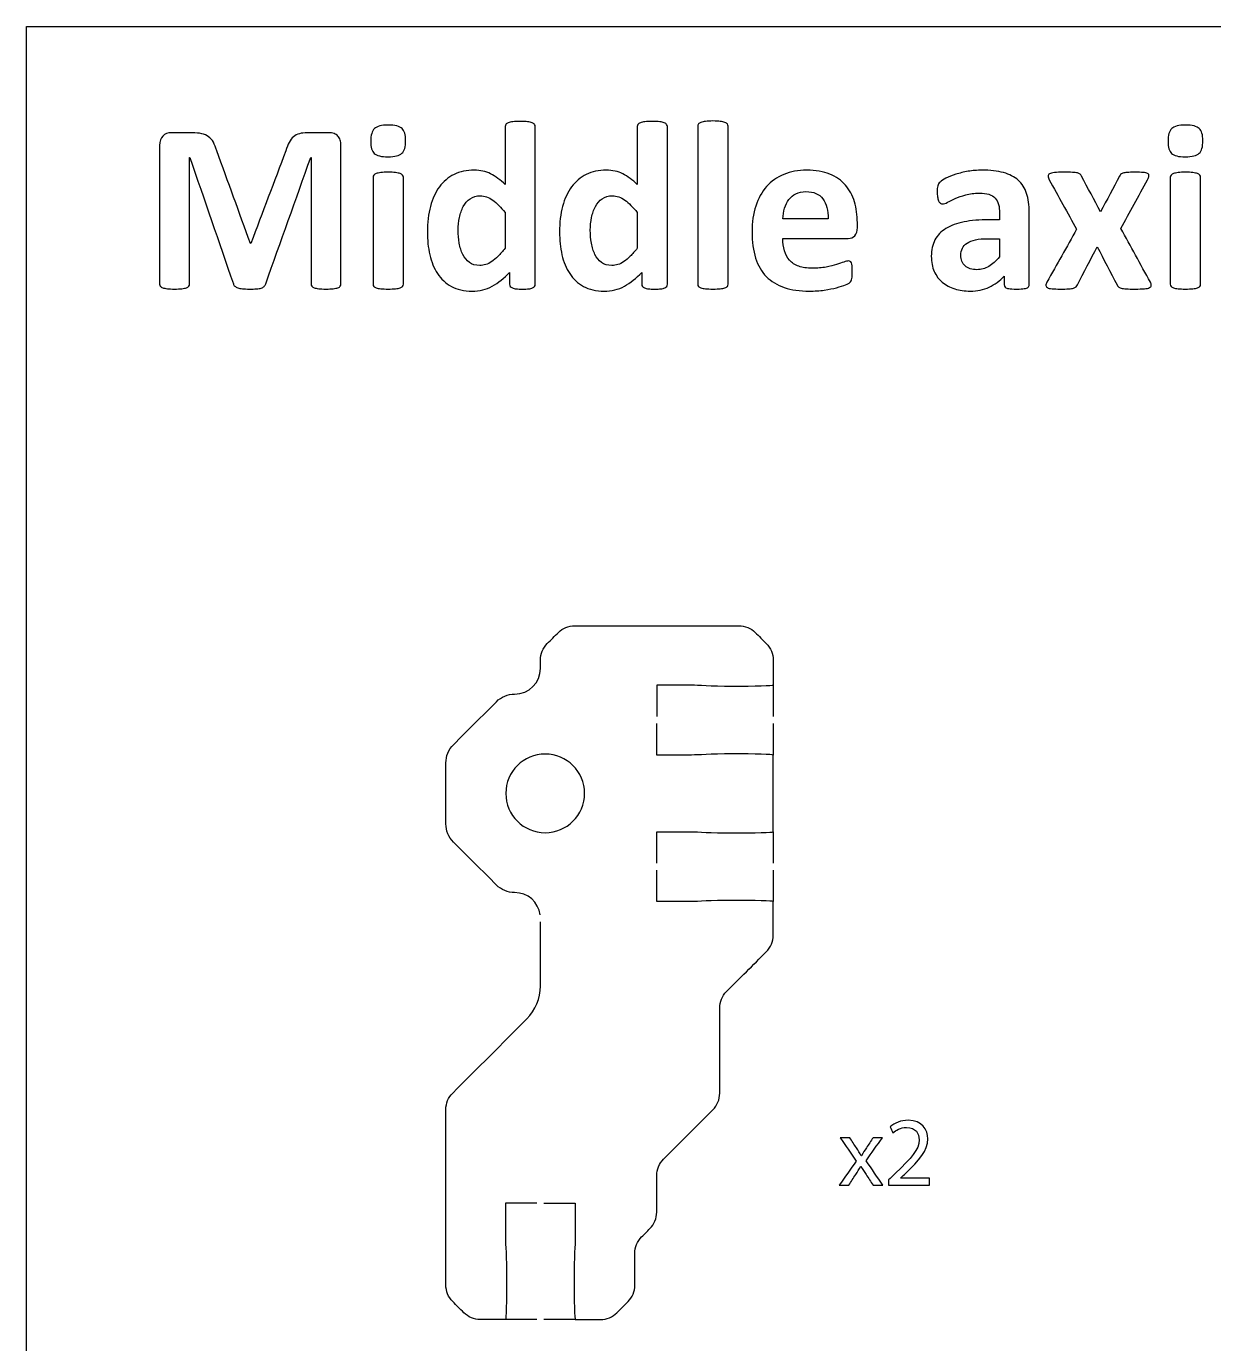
# Model space of a CAD drawing. Extents: x 0 to 465, y 0 to 285.
# Drawn here: x 240.2 to 291.2, y 83.6 to 140.2 of the extents above; entities that cross this region are included whole.
import ezdxf

# ---------------------------------------------------------------- set-up
doc = ezdxf.new("R2010")
doc.units = 0
doc.header["$MEASUREMENT"] = 0
doc.layers.add('DEFAULT', color=18, linetype='CONTINUOUS')

msp = doc.modelspace()

# ---------------------------------------------------------------- linework, layer by layer
at = {"layer": 'DEFAULT', "color": 18}
msp.add_lwpolyline([(410.176, 5.176), (240.176, 5.176), (240.176, 140.176), (410.176, 140.176)], close=True, dxfattribs=at)
at = {"layer": 'DEFAULT', "color": 1}
for points in [[(272.273, 111.857), (272.273, 110.506)], [(272.273, 110.206), (272.273, 108.855)], [(272.273, 105.56), (272.273, 104.209)], [(272.273, 103.909), (272.273, 102.558)], [(262.12, 84.591), (260.769, 84.591)], [(263.771, 84.591), (262.42, 84.591)]]:
    msp.add_lwpolyline(points, dxfattribs=at)
at = {"layer": 'DEFAULT', "color": 18}
for points, knots in [([(256.478, 135.26), (256.478, 134.999), (256.424, 134.818), (256.318, 134.718), (256.211, 134.618), (256.013, 134.568), (255.724, 134.568), (255.431, 134.568), (255.233, 134.616), (255.132, 134.713), (255.03, 134.809), (254.979, 134.983), (254.979, 135.235), (254.979, 135.496), (255.032, 135.678), (255.137, 135.78), (255.242, 135.881), (255.441, 135.932), (255.734, 135.932), (256.023, 135.932), (256.22, 135.883), (256.323, 135.785), (256.427, 135.687), (256.478, 135.512), (256.478, 135.26)], [1, 1, 1, 1, 2, 2, 2, 3, 3, 3, 4, 4, 4, 5, 5, 5, 6, 6, 6, 7, 7, 7, 8, 8, 8, 9, 9, 9, 9]), ([(262.049, 129.09), (262.049, 129.052), (262.04, 129.021), (262.023, 128.994), (262.005, 128.969), (261.977, 128.947), (261.935, 128.93), (261.894, 128.913), (261.838, 128.901), (261.767, 128.894), (261.696, 128.887), (261.609, 128.884), (261.506, 128.884), (261.396, 128.884), (261.306, 128.887), (261.237, 128.894), (261.168, 128.901), (261.113, 128.913), (261.07, 128.93), (261.027, 128.947), (260.995, 128.969), (260.976, 128.994), (260.957, 129.021), (260.948, 129.052), (260.948, 129.09), (260.948, 129.261), (260.948, 129.431), (260.948, 129.602), (260.71, 129.347), (260.461, 129.149), (260.201, 129.007), (259.941, 128.866), (259.652, 128.796), (259.336, 128.796), (258.984, 128.796), (258.687, 128.864), (258.444, 129), (258.201, 129.136), (258.003, 129.319), (257.85, 129.55), (257.697, 129.781), (257.586, 130.05), (257.516, 130.359), (257.448, 130.667), (257.413, 130.992), (257.413, 131.333), (257.413, 131.743), (257.457, 132.112), (257.545, 132.439), (257.633, 132.766), (257.761, 133.045), (257.93, 133.276), (258.099, 133.507), (258.309, 133.684), (258.56, 133.808), (258.812, 133.932), (259.101, 133.994), (259.428, 133.994), (259.687, 133.994), (259.921, 133.942), (260.132, 133.837), (260.341, 133.732), (260.55, 133.577), (260.757, 133.374), (260.757, 134.206), (260.757, 135.038), (260.757, 135.87), (260.757, 135.905), (260.766, 135.936), (260.785, 135.963), (260.804, 135.991), (260.838, 136.014), (260.889, 136.033), (260.939, 136.052), (261.005, 136.067), (261.088, 136.077), (261.17, 136.087), (261.275, 136.092), (261.403, 136.092), (261.53, 136.092), (261.635, 136.087), (261.718, 136.077), (261.801, 136.067), (261.866, 136.052), (261.914, 136.033), (261.963, 136.014), (261.997, 135.991), (262.018, 135.963), (262.039, 135.936), (262.049, 135.905), (262.049, 135.87), (262.049, 133.61), (262.049, 131.35), (262.049, 129.09)], [19.218, 19.218, 19.218, 19.218, 20.218, 20.218, 20.218, 21.218, 21.218, 21.218, 22.218, 22.218, 22.218, 23.218, 23.218, 23.218, 24.218, 24.218, 24.218, 25.218, 25.218, 25.218, 26.218, 26.218, 26.218, 27.218, 27.218, 27.218, 28.668, 28.668, 28.668, 29.668, 29.668, 29.668, 30.668, 30.668, 30.668, 31.668, 31.668, 31.668, 32.668, 32.668, 32.668, 33.668, 33.668, 33.668, 34.668, 34.668, 34.668, 35.668, 35.668, 35.668, 36.668, 36.668, 36.668, 37.668, 37.668, 37.668, 38.668, 38.668, 38.668, 39.668, 39.668, 39.668, 40.668, 40.668, 40.668, 47.743, 47.743, 47.743, 48.743, 48.743, 48.743, 49.743, 49.743, 49.743, 50.743, 50.743, 50.743, 51.743, 51.743, 51.743, 52.743, 52.743, 52.743, 53.743, 53.743, 53.743, 54.743, 54.743, 54.743, 55.743, 55.743, 55.743, 74.961, 74.961, 74.961, 74.961]), ([(267.728, 129.09), (267.728, 129.052), (267.72, 129.021), (267.702, 128.994), (267.685, 128.969), (267.655, 128.947), (267.614, 128.93), (267.573, 128.913), (267.517, 128.901), (267.446, 128.894), (267.376, 128.887), (267.289, 128.884), (267.186, 128.884), (267.075, 128.884), (266.986, 128.887), (266.917, 128.894), (266.848, 128.901), (266.792, 128.913), (266.749, 128.93), (266.706, 128.947), (266.675, 128.969), (266.656, 128.994), (266.637, 129.021), (266.627, 129.052), (266.627, 129.09), (266.627, 129.261), (266.627, 129.431), (266.627, 129.602), (266.39, 129.347), (266.141, 129.149), (265.881, 129.007), (265.621, 128.866), (265.332, 128.796), (265.015, 128.796), (264.664, 128.796), (264.366, 128.864), (264.123, 129), (263.881, 129.136), (263.682, 129.319), (263.529, 129.55), (263.376, 129.781), (263.265, 130.05), (263.196, 130.359), (263.127, 130.667), (263.093, 130.992), (263.093, 131.333), (263.093, 131.743), (263.137, 132.112), (263.225, 132.439), (263.312, 132.766), (263.441, 133.045), (263.609, 133.276), (263.778, 133.507), (263.989, 133.684), (264.24, 133.808), (264.491, 133.932), (264.781, 133.994), (265.108, 133.994), (265.367, 133.994), (265.601, 133.942), (265.811, 133.837), (266.021, 133.732), (266.229, 133.577), (266.436, 133.374), (266.436, 134.206), (266.436, 135.038), (266.436, 135.87), (266.436, 135.905), (266.445, 135.936), (266.464, 135.963), (266.484, 135.991), (266.518, 136.014), (266.568, 136.033), (266.618, 136.052), (266.684, 136.067), (266.766, 136.077), (266.849, 136.087), (266.955, 136.092), (267.082, 136.092), (267.21, 136.092), (267.314, 136.087), (267.397, 136.077), (267.48, 136.067), (267.545, 136.052), (267.593, 136.033), (267.642, 136.014), (267.676, 135.991), (267.697, 135.963), (267.718, 135.936), (267.728, 135.905), (267.728, 135.87), (267.728, 133.61), (267.728, 131.35), (267.728, 129.09)], [19.218, 19.218, 19.218, 19.218, 20.218, 20.218, 20.218, 21.218, 21.218, 21.218, 22.218, 22.218, 22.218, 23.218, 23.218, 23.218, 24.218, 24.218, 24.218, 25.218, 25.218, 25.218, 26.218, 26.218, 26.218, 27.218, 27.218, 27.218, 28.668, 28.668, 28.668, 29.668, 29.668, 29.668, 30.668, 30.668, 30.668, 31.668, 31.668, 31.668, 32.668, 32.668, 32.668, 33.668, 33.668, 33.668, 34.668, 34.668, 34.668, 35.668, 35.668, 35.668, 36.668, 36.668, 36.668, 37.668, 37.668, 37.668, 38.668, 38.668, 38.668, 39.668, 39.668, 39.668, 40.668, 40.668, 40.668, 47.743, 47.743, 47.743, 48.743, 48.743, 48.743, 49.743, 49.743, 49.743, 50.743, 50.743, 50.743, 51.743, 51.743, 51.743, 52.743, 52.743, 52.743, 53.743, 53.743, 53.743, 54.743, 54.743, 54.743, 55.743, 55.743, 55.743, 74.961, 74.961, 74.961, 74.961]), ([(270.338, 129.09), (270.338, 129.056), (270.328, 129.025), (270.307, 129), (270.286, 128.974), (270.251, 128.952), (270.201, 128.935), (270.151, 128.918), (270.084, 128.905), (270.002, 128.897), (269.919, 128.888), (269.814, 128.884), (269.687, 128.884), (269.559, 128.884), (269.454, 128.888), (269.371, 128.897), (269.288, 128.905), (269.222, 128.918), (269.172, 128.935), (269.122, 128.952), (269.087, 128.974), (269.066, 129), (269.046, 129.025), (269.036, 129.056), (269.036, 129.09), (269.036, 131.355), (269.036, 133.621), (269.036, 135.886), (269.036, 135.92), (269.046, 135.951), (269.066, 135.979), (269.087, 136.006), (269.122, 136.029), (269.172, 136.049), (269.222, 136.067), (269.288, 136.082), (269.371, 136.093), (269.454, 136.103), (269.559, 136.108), (269.687, 136.108), (269.814, 136.108), (269.919, 136.103), (270.002, 136.093), (270.084, 136.082), (270.151, 136.067), (270.201, 136.049), (270.251, 136.029), (270.286, 136.006), (270.307, 135.979), (270.328, 135.951), (270.338, 135.92), (270.338, 135.886), (270.338, 133.621), (270.338, 131.355), (270.338, 129.09)], [19.263, 19.263, 19.263, 19.263, 20.263, 20.263, 20.263, 21.263, 21.263, 21.263, 22.263, 22.263, 22.263, 23.263, 23.263, 23.263, 24.263, 24.263, 24.263, 25.263, 25.263, 25.263, 26.263, 26.263, 26.263, 27.263, 27.263, 27.263, 46.526, 46.526, 46.526, 47.526, 47.526, 47.526, 48.526, 48.526, 48.526, 49.526, 49.526, 49.526, 50.526, 50.526, 50.526, 51.526, 51.526, 51.526, 52.526, 52.526, 52.526, 53.526, 53.526, 53.526, 54.526, 54.526, 54.526, 73.789, 73.789, 73.789, 73.789]), ([(290.744, 135.26), (290.744, 134.999), (290.691, 134.818), (290.585, 134.718), (290.478, 134.618), (290.279, 134.568), (289.99, 134.568), (289.697, 134.568), (289.5, 134.616), (289.398, 134.713), (289.297, 134.809), (289.246, 134.983), (289.246, 135.235), (289.246, 135.496), (289.299, 135.678), (289.404, 135.78), (289.509, 135.881), (289.708, 135.932), (290, 135.932), (290.29, 135.932), (290.486, 135.883), (290.589, 135.785), (290.693, 135.687), (290.744, 135.512), (290.744, 135.26)], [1, 1, 1, 1, 2, 2, 2, 3, 3, 3, 4, 4, 4, 5, 5, 5, 6, 6, 6, 7, 7, 7, 8, 8, 8, 9, 9, 9, 9]), ([(253.698, 129.101), (253.698, 129.066), (253.688, 129.035), (253.669, 129.007), (253.65, 128.98), (253.616, 128.958), (253.566, 128.94), (253.516, 128.923), (253.45, 128.909), (253.367, 128.899), (253.285, 128.889), (253.179, 128.884), (253.052, 128.884), (252.928, 128.884), (252.824, 128.889), (252.742, 128.899), (252.659, 128.909), (252.593, 128.923), (252.545, 128.94), (252.497, 128.958), (252.463, 128.98), (252.442, 129.007), (252.421, 129.035), (252.411, 129.066), (252.411, 129.101), (252.411, 130.914), (252.411, 132.728), (252.411, 134.542), (252.408, 134.542), (252.404, 134.542), (252.4, 134.542), (251.755, 132.73), (251.109, 130.918), (250.463, 129.106), (250.449, 129.061), (250.427, 129.024), (250.396, 128.994), (250.365, 128.965), (250.323, 128.942), (250.269, 128.925), (250.216, 128.908), (250.147, 128.897), (250.065, 128.891), (249.982, 128.886), (249.882, 128.884), (249.765, 128.884), (249.648, 128.884), (249.548, 128.888), (249.465, 128.897), (249.383, 128.905), (249.315, 128.919), (249.261, 128.938), (249.208, 128.957), (249.165, 128.98), (249.134, 129.007), (249.104, 129.035), (249.083, 129.068), (249.073, 129.106), (248.449, 130.918), (247.826, 132.73), (247.202, 134.542), (247.199, 134.542), (247.195, 134.542), (247.192, 134.542), (247.192, 132.728), (247.192, 130.914), (247.192, 129.101), (247.192, 129.066), (247.182, 129.035), (247.163, 129.007), (247.144, 128.98), (247.109, 128.958), (247.057, 128.94), (247.005, 128.923), (246.939, 128.909), (246.858, 128.899), (246.778, 128.889), (246.673, 128.884), (246.546, 128.884), (246.422, 128.884), (246.319, 128.889), (246.236, 128.899), (246.153, 128.909), (246.087, 128.923), (246.037, 128.94), (245.987, 128.958), (245.952, 128.98), (245.933, 129.007), (245.914, 129.035), (245.905, 129.066), (245.905, 129.101), (245.905, 131.087), (245.905, 133.073), (245.905, 135.059), (245.905, 135.235), (245.951, 135.369), (246.044, 135.462), (246.137, 135.555), (246.261, 135.602), (246.416, 135.602), (246.713, 135.602), (247.009, 135.602), (247.305, 135.602), (247.464, 135.602), (247.6, 135.588), (247.714, 135.563), (247.827, 135.537), (247.925, 135.494), (248.008, 135.433), (248.091, 135.373), (248.16, 135.294), (248.215, 135.195), (248.27, 135.098), (248.318, 134.976), (248.359, 134.831), (248.842, 133.503), (249.324, 132.175), (249.806, 130.847), (249.813, 130.847), (249.82, 130.847), (249.827, 130.847), (250.326, 132.172), (250.826, 133.497), (251.326, 134.821), (251.37, 134.966), (251.42, 135.088), (251.473, 135.188), (251.527, 135.288), (251.589, 135.369), (251.659, 135.431), (251.73, 135.493), (251.813, 135.537), (251.91, 135.563), (252.006, 135.588), (252.118, 135.602), (252.246, 135.602), (252.551, 135.602), (252.856, 135.602), (253.161, 135.602), (253.253, 135.602), (253.334, 135.59), (253.401, 135.565), (253.468, 135.541), (253.523, 135.506), (253.566, 135.459), (253.609, 135.413), (253.642, 135.356), (253.664, 135.289), (253.687, 135.222), (253.698, 135.145), (253.698, 135.059), (253.698, 133.073), (253.698, 131.087), (253.698, 129.101)], [16.89, 16.89, 16.89, 16.89, 17.89, 17.89, 17.89, 18.89, 18.89, 18.89, 19.89, 19.89, 19.89, 20.89, 20.89, 20.89, 21.89, 21.89, 21.89, 22.89, 22.89, 22.89, 23.89, 23.89, 23.89, 24.89, 24.89, 24.89, 40.315, 40.315, 40.315, 40.345, 40.345, 40.345, 56.704406, 56.704406, 56.704406, 57.704406, 57.704406, 57.704406, 58.704406, 58.704406, 58.704406, 59.704406, 59.704406, 59.704406, 60.704406, 60.704406, 60.704406, 61.704406, 61.704406, 61.704406, 62.704406, 62.704406, 62.704406, 63.704406, 63.704406, 63.704406, 64.704406, 64.704406, 64.704406, 81.001335, 81.001335, 81.001335, 81.030335, 81.030335, 81.030335, 96.455335, 96.455335, 96.455335, 97.455335, 97.455335, 97.455335, 98.455335, 98.455335, 98.455335, 99.455335, 99.455335, 99.455335, 100.455335, 100.455335, 100.455335, 101.455335, 101.455335, 101.455335, 102.455335, 102.455335, 102.455335, 103.455335, 103.455335, 103.455335, 104.455335, 104.455335, 104.455335, 121.345335, 121.345335, 121.345335, 122.345335, 122.345335, 122.345335, 123.345335, 123.345335, 123.345335, 125.865335, 125.865335, 125.865335, 126.865335, 126.865335, 126.865335, 127.865335, 127.865335, 127.865335, 128.865335, 128.865335, 128.865335, 129.865335, 129.865335, 129.865335, 141.881193, 141.881193, 141.881193, 141.939193, 141.939193, 141.939193, 153.978534, 153.978534, 153.978534, 154.978534, 154.978534, 154.978534, 155.978534, 155.978534, 155.978534, 156.978534, 156.978534, 156.978534, 157.978534, 157.978534, 157.978534, 160.572534, 160.572534, 160.572534, 161.572534, 161.572534, 161.572534, 162.572534, 162.572534, 162.572534, 163.572534, 163.572534, 163.572534, 164.572534, 164.572534, 164.572534, 181.462534, 181.462534, 181.462534, 181.462534]), ([(256.38, 129.09), (256.38, 129.056), (256.369, 129.025), (256.349, 129), (256.328, 128.974), (256.293, 128.952), (256.243, 128.935), (256.193, 128.918), (256.127, 128.905), (256.044, 128.897), (255.961, 128.888), (255.856, 128.884), (255.728, 128.884), (255.601, 128.884), (255.496, 128.888), (255.414, 128.897), (255.331, 128.905), (255.265, 128.918), (255.214, 128.935), (255.165, 128.952), (255.129, 128.974), (255.108, 129), (255.088, 129.025), (255.078, 129.056), (255.078, 129.09), (255.078, 130.623), (255.078, 132.156), (255.078, 133.689), (255.078, 133.724), (255.088, 133.754), (255.108, 133.78), (255.129, 133.806), (255.165, 133.828), (255.214, 133.847), (255.265, 133.866), (255.331, 133.881), (255.414, 133.891), (255.496, 133.901), (255.601, 133.906), (255.728, 133.906), (255.856, 133.906), (255.961, 133.901), (256.044, 133.891), (256.127, 133.881), (256.193, 133.866), (256.243, 133.847), (256.293, 133.828), (256.328, 133.806), (256.349, 133.78), (256.369, 133.754), (256.38, 133.724), (256.38, 133.689), (256.38, 132.156), (256.38, 130.623), (256.38, 129.09)], [13.037, 13.037, 13.037, 13.037, 14.037, 14.037, 14.037, 15.037, 15.037, 15.037, 16.037, 16.037, 16.037, 17.037, 17.037, 17.037, 18.037, 18.037, 18.037, 19.037, 19.037, 19.037, 20.037, 20.037, 20.037, 21.037, 21.037, 21.037, 34.074, 34.074, 34.074, 35.074, 35.074, 35.074, 36.074, 36.074, 36.074, 37.074, 37.074, 37.074, 38.074, 38.074, 38.074, 39.074, 39.074, 39.074, 40.074, 40.074, 40.074, 41.074, 41.074, 41.074, 42.074, 42.074, 42.074, 55.111, 55.111, 55.111, 55.111]), ([(275.893, 131.529), (275.893, 131.371), (275.858, 131.254), (275.787, 131.178), (275.716, 131.102), (275.619, 131.064), (275.495, 131.064), (274.56, 131.064), (273.624, 131.064), (272.689, 131.064), (272.689, 130.868), (272.712, 130.69), (272.758, 130.529), (272.805, 130.369), (272.879, 130.233), (272.981, 130.121), (273.082, 130.009), (273.213, 129.924), (273.374, 129.866), (273.534, 129.807), (273.726, 129.777), (273.949, 129.777), (274.177, 129.777), (274.377, 129.794), (274.549, 129.827), (274.721, 129.859), (274.871, 129.896), (274.996, 129.935), (275.122, 129.975), (275.227, 130.011), (275.309, 130.044), (275.392, 130.076), (275.459, 130.093), (275.51, 130.093), (275.541, 130.093), (275.567, 130.086), (275.588, 130.075), (275.609, 130.062), (275.626, 130.041), (275.64, 130.01), (275.653, 129.979), (275.663, 129.935), (275.668, 129.879), (275.673, 129.821), (275.676, 129.75), (275.676, 129.664), (275.676, 129.588), (275.674, 129.523), (275.671, 129.47), (275.668, 129.416), (275.662, 129.371), (275.655, 129.333), (275.648, 129.295), (275.638, 129.263), (275.624, 129.238), (275.61, 129.211), (275.592, 129.187), (275.57, 129.162), (275.548, 129.138), (275.486, 129.106), (275.386, 129.064), (275.287, 129.023), (275.159, 128.983), (275.004, 128.943), (274.849, 128.904), (274.672, 128.869), (274.472, 128.839), (274.272, 128.81), (274.058, 128.796), (273.831, 128.796), (273.421, 128.796), (273.062, 128.847), (272.754, 128.951), (272.445, 129.054), (272.188, 129.211), (271.981, 129.421), (271.774, 129.631), (271.62, 129.896), (271.518, 130.217), (271.417, 130.537), (271.366, 130.913), (271.366, 131.343), (271.366, 131.753), (271.42, 132.123), (271.526, 132.452), (271.633, 132.781), (271.788, 133.06), (271.992, 133.289), (272.195, 133.518), (272.442, 133.693), (272.733, 133.813), (273.024, 133.934), (273.352, 133.994), (273.717, 133.994), (274.103, 133.994), (274.433, 133.938), (274.707, 133.824), (274.981, 133.71), (275.206, 133.552), (275.381, 133.351), (275.557, 133.149), (275.686, 132.911), (275.769, 132.635), (275.851, 132.36), (275.893, 132.06), (275.893, 131.736), (275.893, 131.667), (275.893, 131.598), (275.893, 131.529)], [0.586, 0.586, 0.586, 0.586, 1.586, 1.586, 1.586, 2.586, 2.586, 2.586, 10.541, 10.541, 10.541, 11.541, 11.541, 11.541, 12.541, 12.541, 12.541, 13.541, 13.541, 13.541, 14.541, 14.541, 14.541, 15.541, 15.541, 15.541, 16.541, 16.541, 16.541, 17.541, 17.541, 17.541, 18.541, 18.541, 18.541, 19.541, 19.541, 19.541, 20.541, 20.541, 20.541, 21.541, 21.541, 21.541, 22.541, 22.541, 22.541, 23.541, 23.541, 23.541, 24.541, 24.541, 24.541, 25.541, 25.541, 25.541, 26.541, 26.541, 26.541, 27.541, 27.541, 27.541, 28.541, 28.541, 28.541, 29.541, 29.541, 29.541, 30.541, 30.541, 30.541, 31.541, 31.541, 31.541, 32.541, 32.541, 32.541, 33.541, 33.541, 33.541, 34.541, 34.541, 34.541, 35.541, 35.541, 35.541, 36.541, 36.541, 36.541, 37.541, 37.541, 37.541, 38.541, 38.541, 38.541, 39.541, 39.541, 39.541, 40.541, 40.541, 40.541, 41.541, 41.541, 41.541, 42.541, 42.541, 42.541, 43.127, 43.127, 43.127, 43.127]), ([(283.282, 129.075), (283.282, 129.027), (283.265, 128.989), (283.231, 128.961), (283.196, 128.934), (283.142, 128.914), (283.068, 128.901), (282.994, 128.89), (282.885, 128.883), (282.74, 128.883), (282.585, 128.883), (282.472, 128.89), (282.401, 128.901), (282.331, 128.914), (282.281, 128.934), (282.252, 128.961), (282.222, 128.989), (282.207, 129.027), (282.207, 129.075), (282.207, 129.197), (282.207, 129.319), (282.207, 129.442), (282.018, 129.238), (281.802, 129.08), (281.559, 128.966), (281.316, 128.852), (281.046, 128.796), (280.75, 128.796), (280.506, 128.796), (280.281, 128.828), (280.076, 128.891), (279.871, 128.955), (279.694, 129.05), (279.544, 129.176), (279.394, 129.301), (279.278, 129.457), (279.195, 129.643), (279.112, 129.829), (279.071, 130.046), (279.071, 130.294), (279.071, 130.563), (279.123, 130.796), (279.229, 130.995), (279.334, 131.192), (279.49, 131.356), (279.699, 131.485), (279.907, 131.615), (280.167, 131.71), (280.477, 131.772), (280.787, 131.834), (281.146, 131.865), (281.557, 131.865), (281.706, 131.865), (281.856, 131.865), (282.006, 131.865), (282.006, 131.958), (282.006, 132.051), (282.006, 132.144), (282.006, 132.289), (281.992, 132.415), (281.962, 132.524), (281.933, 132.632), (281.885, 132.723), (281.818, 132.795), (281.75, 132.868), (281.661, 132.921), (281.549, 132.956), (281.437, 132.99), (281.298, 133.007), (281.132, 133.007), (280.916, 133.007), (280.722, 132.983), (280.551, 132.935), (280.381, 132.887), (280.23, 132.833), (280.099, 132.775), (279.968, 132.716), (279.859, 132.663), (279.771, 132.615), (279.683, 132.566), (279.612, 132.542), (279.557, 132.542), (279.519, 132.542), (279.485, 132.554), (279.456, 132.578), (279.427, 132.602), (279.402, 132.637), (279.383, 132.682), (279.365, 132.727), (279.35, 132.782), (279.34, 132.847), (279.329, 132.912), (279.324, 132.985), (279.324, 133.064), (279.324, 133.171), (279.333, 133.255), (279.35, 133.317), (279.368, 133.38), (279.4, 133.435), (279.448, 133.485), (279.496, 133.535), (279.581, 133.59), (279.702, 133.651), (279.822, 133.711), (279.963, 133.767), (280.125, 133.819), (280.287, 133.87), (280.464, 133.912), (280.655, 133.945), (280.846, 133.978), (281.043, 133.994), (281.246, 133.994), (281.608, 133.994), (281.917, 133.959), (282.174, 133.889), (282.431, 133.818), (282.642, 133.709), (282.807, 133.563), (282.972, 133.416), (283.093, 133.228), (283.169, 132.997), (283.245, 132.766), (283.282, 132.492), (283.282, 132.175), (283.282, 131.142), (283.282, 130.108), (283.282, 129.075)], [8.789, 8.789, 8.789, 8.789, 9.789, 9.789, 9.789, 10.789, 10.789, 10.789, 11.789, 11.789, 11.789, 12.789, 12.789, 12.789, 13.789, 13.789, 13.789, 14.789, 14.789, 14.789, 15.829, 15.829, 15.829, 16.829, 16.829, 16.829, 17.829, 17.829, 17.829, 18.829, 18.829, 18.829, 19.829, 19.829, 19.829, 20.829, 20.829, 20.829, 21.829, 21.829, 21.829, 22.829, 22.829, 22.829, 23.829, 23.829, 23.829, 24.829, 24.829, 24.829, 25.829, 25.829, 25.829, 27.104, 27.104, 27.104, 27.895, 27.895, 27.895, 28.895, 28.895, 28.895, 29.895, 29.895, 29.895, 30.895, 30.895, 30.895, 31.895, 31.895, 31.895, 32.895, 32.895, 32.895, 33.895, 33.895, 33.895, 34.895, 34.895, 34.895, 35.895, 35.895, 35.895, 36.895, 36.895, 36.895, 37.895, 37.895, 37.895, 38.895, 38.895, 38.895, 39.895, 39.895, 39.895, 40.895, 40.895, 40.895, 41.895, 41.895, 41.895, 42.895, 42.895, 42.895, 43.895, 43.895, 43.895, 44.895, 44.895, 44.895, 45.895, 45.895, 45.895, 46.895, 46.895, 46.895, 47.895, 47.895, 47.895, 48.895, 48.895, 48.895, 49.895, 49.895, 49.895, 58.684, 58.684, 58.684, 58.684]), ([(288.487, 129.183), (288.514, 129.125), (288.527, 129.076), (288.525, 129.039), (288.523, 129), (288.498, 128.97), (288.45, 128.945), (288.402, 128.921), (288.328, 128.905), (288.228, 128.897), (288.128, 128.888), (287.995, 128.883), (287.83, 128.883), (287.675, 128.883), (287.55, 128.886), (287.455, 128.891), (287.361, 128.897), (287.287, 128.907), (287.233, 128.922), (287.18, 128.938), (287.14, 128.956), (287.114, 128.979), (287.089, 129.001), (287.068, 129.03), (287.055, 129.064), (286.771, 129.61), (286.486, 130.157), (286.202, 130.703), (285.918, 130.157), (285.634, 129.61), (285.349, 129.064), (285.336, 129.03), (285.317, 129.001), (285.293, 128.979), (285.269, 128.956), (285.231, 128.938), (285.182, 128.922), (285.132, 128.907), (285.062, 128.897), (284.973, 128.891), (284.883, 128.886), (284.766, 128.883), (284.621, 128.883), (284.469, 128.883), (284.349, 128.888), (284.26, 128.897), (284.17, 128.905), (284.104, 128.921), (284.063, 128.945), (284.022, 128.97), (284, 129), (283.998, 129.039), (283.996, 129.076), (284.011, 129.125), (284.042, 129.183), (284.468, 129.939), (284.893, 130.696), (285.319, 131.452), (284.926, 132.162), (284.533, 132.871), (284.14, 133.581), (284.109, 133.643), (284.093, 133.695), (284.091, 133.738), (284.09, 133.781), (284.111, 133.815), (284.156, 133.839), (284.201, 133.864), (284.272, 133.881), (284.37, 133.891), (284.468, 133.901), (284.602, 133.907), (284.771, 133.907), (284.922, 133.907), (285.044, 133.904), (285.135, 133.899), (285.227, 133.894), (285.298, 133.886), (285.349, 133.876), (285.401, 133.865), (285.439, 133.849), (285.463, 133.826), (285.487, 133.804), (285.508, 133.776), (285.525, 133.741), (285.799, 133.228), (286.073, 132.715), (286.347, 132.201), (286.619, 132.715), (286.891, 133.228), (287.164, 133.741), (287.174, 133.769), (287.189, 133.793), (287.21, 133.813), (287.23, 133.834), (287.263, 133.851), (287.308, 133.865), (287.353, 133.879), (287.414, 133.889), (287.492, 133.896), (287.569, 133.903), (287.675, 133.907), (287.809, 133.907), (287.961, 133.907), (288.082, 133.903), (288.174, 133.896), (288.265, 133.889), (288.331, 133.874), (288.37, 133.85), (288.41, 133.825), (288.429, 133.792), (288.427, 133.749), (288.425, 133.705), (288.405, 133.65), (288.367, 133.581), (287.985, 132.883), (287.603, 132.186), (287.22, 131.488), (287.642, 130.72), (288.064, 129.951), (288.487, 129.183)], [7.454407, 7.454407, 7.454407, 7.454407, 8.454407, 8.454407, 8.454407, 9.454407, 9.454407, 9.454407, 10.454407, 10.454407, 10.454407, 11.454407, 11.454407, 11.454407, 12.454407, 12.454407, 12.454407, 13.454407, 13.454407, 13.454407, 14.454407, 14.454407, 14.454407, 15.454407, 15.454407, 15.454407, 20.68927, 20.68927, 20.68927, 25.925057, 25.925057, 25.925057, 26.925057, 26.925057, 26.925057, 27.925057, 27.925057, 27.925057, 28.925057, 28.925057, 28.925057, 29.925057, 29.925057, 29.925057, 30.925057, 30.925057, 30.925057, 31.925057, 31.925057, 31.925057, 32.925057, 32.925057, 32.925057, 33.925057, 33.925057, 33.925057, 41.303924, 41.303924, 41.303924, 48.20152, 48.20152, 48.20152, 49.20152, 49.20152, 49.20152, 50.20152, 50.20152, 50.20152, 51.20152, 51.20152, 51.20152, 52.20152, 52.20152, 52.20152, 53.20152, 53.20152, 53.20152, 54.20152, 54.20152, 54.20152, 55.20152, 55.20152, 55.20152, 56.20152, 56.20152, 56.20152, 61.149462, 61.149462, 61.149462, 66.090357, 66.090357, 66.090357, 67.090357, 67.090357, 67.090357, 68.090357, 68.090357, 68.090357, 69.090357, 69.090357, 69.090357, 70.090357, 70.090357, 70.090357, 71.090357, 71.090357, 71.090357, 72.090357, 72.090357, 72.090357, 73.090357, 73.090357, 73.090357, 74.090357, 74.090357, 74.090357, 80.856153, 80.856153, 80.856153, 88.31056, 88.31056, 88.31056, 88.31056]), ([(290.647, 129.09), (290.647, 129.056), (290.636, 129.025), (290.616, 129), (290.595, 128.974), (290.559, 128.952), (290.509, 128.935), (290.46, 128.918), (290.393, 128.905), (290.31, 128.897), (290.228, 128.888), (290.123, 128.884), (289.995, 128.884), (289.868, 128.884), (289.763, 128.888), (289.68, 128.897), (289.597, 128.905), (289.531, 128.918), (289.481, 128.935), (289.431, 128.952), (289.396, 128.974), (289.376, 129), (289.355, 129.025), (289.345, 129.056), (289.345, 129.09), (289.345, 130.623), (289.345, 132.156), (289.345, 133.689), (289.345, 133.724), (289.355, 133.754), (289.376, 133.78), (289.396, 133.806), (289.431, 133.828), (289.481, 133.847), (289.531, 133.866), (289.597, 133.881), (289.68, 133.891), (289.763, 133.901), (289.868, 133.906), (289.995, 133.906), (290.123, 133.906), (290.228, 133.901), (290.31, 133.891), (290.393, 133.881), (290.46, 133.866), (290.509, 133.847), (290.559, 133.828), (290.595, 133.806), (290.616, 133.78), (290.636, 133.754), (290.647, 133.724), (290.647, 133.689), (290.647, 132.156), (290.647, 130.623), (290.647, 129.09)], [13.037, 13.037, 13.037, 13.037, 14.037, 14.037, 14.037, 15.037, 15.037, 15.037, 16.037, 16.037, 16.037, 17.037, 17.037, 17.037, 18.037, 18.037, 18.037, 19.037, 19.037, 19.037, 20.037, 20.037, 20.037, 21.037, 21.037, 21.037, 34.074, 34.074, 34.074, 35.074, 35.074, 35.074, 36.074, 36.074, 36.074, 37.074, 37.074, 37.074, 38.074, 38.074, 38.074, 39.074, 39.074, 39.074, 40.074, 40.074, 40.074, 41.074, 41.074, 41.074, 42.074, 42.074, 42.074, 55.111, 55.111, 55.111, 55.111]), ([(274.632, 131.901), (274.642, 132.267), (274.569, 132.553), (274.412, 132.762), (274.256, 132.97), (274.014, 133.074), (273.686, 133.074), (273.521, 133.074), (273.377, 133.043), (273.255, 132.981), (273.132, 132.92), (273.031, 132.836), (272.95, 132.731), (272.869, 132.626), (272.807, 132.501), (272.764, 132.359), (272.721, 132.216), (272.696, 132.063), (272.689, 131.901), (273.336, 131.901), (273.984, 131.901), (274.632, 131.901)], [5.508, 5.508, 5.508, 5.508, 6.508, 6.508, 6.508, 7.508, 7.508, 7.508, 8.508, 8.508, 8.508, 9.508, 9.508, 9.508, 10.508, 10.508, 10.508, 11.508, 11.508, 11.508, 17.016, 17.016, 17.016, 17.016]), ([(260.757, 132.17), (260.571, 132.404), (260.393, 132.584), (260.222, 132.707), (260.051, 132.832), (259.873, 132.894), (259.687, 132.894), (259.518, 132.894), (259.373, 132.851), (259.25, 132.767), (259.128, 132.682), (259.03, 132.57), (258.956, 132.428), (258.882, 132.287), (258.827, 132.13), (258.791, 131.956), (258.754, 131.781), (258.736, 131.604), (258.736, 131.421), (258.736, 131.228), (258.752, 131.04), (258.783, 130.857), (258.814, 130.675), (258.865, 130.512), (258.935, 130.369), (259.006, 130.226), (259.1, 130.112), (259.217, 130.026), (259.334, 129.94), (259.482, 129.896), (259.662, 129.896), (259.751, 129.896), (259.838, 129.91), (259.922, 129.935), (260.007, 129.961), (260.093, 130.003), (260.181, 130.062), (260.268, 130.12), (260.359, 130.197), (260.452, 130.292), (260.545, 130.386), (260.647, 130.503), (260.757, 130.64), (260.757, 131.15), (260.757, 131.66), (260.757, 132.17)], [4.336, 4.336, 4.336, 4.336, 5.336, 5.336, 5.336, 6.336, 6.336, 6.336, 7.336, 7.336, 7.336, 8.336, 8.336, 8.336, 9.336, 9.336, 9.336, 10.336, 10.336, 10.336, 11.336, 11.336, 11.336, 12.336, 12.336, 12.336, 13.336, 13.336, 13.336, 14.336, 14.336, 14.336, 15.336, 15.336, 15.336, 16.336, 16.336, 16.336, 17.336, 17.336, 17.336, 18.336, 18.336, 18.336, 22.672, 22.672, 22.672, 22.672]), ([(266.436, 132.17), (266.25, 132.404), (266.072, 132.584), (265.901, 132.707), (265.731, 132.832), (265.553, 132.894), (265.367, 132.894), (265.198, 132.894), (265.052, 132.851), (264.93, 132.767), (264.807, 132.682), (264.709, 132.57), (264.635, 132.428), (264.561, 132.287), (264.506, 132.13), (264.47, 131.956), (264.434, 131.781), (264.416, 131.604), (264.416, 131.421), (264.416, 131.228), (264.431, 131.04), (264.462, 130.857), (264.493, 130.675), (264.544, 130.512), (264.614, 130.369), (264.685, 130.226), (264.779, 130.112), (264.896, 130.026), (265.013, 129.94), (265.161, 129.896), (265.341, 129.896), (265.43, 129.896), (265.517, 129.91), (265.602, 129.935), (265.686, 129.961), (265.772, 130.003), (265.86, 130.062), (265.948, 130.12), (266.038, 130.197), (266.131, 130.292), (266.224, 130.386), (266.326, 130.503), (266.436, 130.64), (266.436, 131.15), (266.436, 131.66), (266.436, 132.17)], [4.336, 4.336, 4.336, 4.336, 5.336, 5.336, 5.336, 6.336, 6.336, 6.336, 7.336, 7.336, 7.336, 8.336, 8.336, 8.336, 9.336, 9.336, 9.336, 10.336, 10.336, 10.336, 11.336, 11.336, 11.336, 12.336, 12.336, 12.336, 13.336, 13.336, 13.336, 14.336, 14.336, 14.336, 15.336, 15.336, 15.336, 16.336, 16.336, 16.336, 17.336, 17.336, 17.336, 18.336, 18.336, 18.336, 22.672, 22.672, 22.672, 22.672]), ([(282.006, 131.049), (281.841, 131.049), (281.676, 131.049), (281.51, 131.049), (281.3, 131.049), (281.121, 131.033), (280.973, 131.002), (280.825, 130.971), (280.704, 130.925), (280.611, 130.863), (280.518, 130.801), (280.45, 130.726), (280.407, 130.638), (280.364, 130.55), (280.342, 130.449), (280.342, 130.335), (280.342, 130.143), (280.403, 129.991), (280.526, 129.881), (280.648, 129.771), (280.818, 129.716), (281.035, 129.716), (281.218, 129.716), (281.385, 129.762), (281.539, 129.855), (281.692, 129.948), (281.848, 130.084), (282.006, 130.263), (282.006, 130.525), (282.006, 130.787), (282.006, 131.049)], [2.227, 2.227, 2.227, 2.227, 3.633, 3.633, 3.633, 4.633, 4.633, 4.633, 5.633, 5.633, 5.633, 6.633, 6.633, 6.633, 7.633, 7.633, 7.633, 8.633, 8.633, 8.633, 9.633, 9.633, 9.633, 10.633, 10.633, 10.633, 11.633, 11.633, 11.633, 13.86, 13.86, 13.86, 13.86]), ([(277.233, 90.36), (277.233, 90.436), (277.233, 90.512), (277.233, 90.589), (277.33, 90.683), (277.428, 90.778), (277.525, 90.872), (278.227, 91.541), (278.545, 91.896), (278.549, 92.311), (278.549, 92.59), (278.414, 92.848), (278.003, 92.848), (277.754, 92.848), (277.546, 92.721), (277.419, 92.616), (277.38, 92.703), (277.34, 92.79), (277.301, 92.878), (277.491, 93.039), (277.762, 93.157), (278.079, 93.157), (278.672, 93.157), (278.921, 92.751), (278.921, 92.357), (278.921, 91.85), (278.553, 91.439), (277.974, 90.881), (277.9, 90.813), (277.827, 90.745), (277.754, 90.669), (278.166, 90.669), (278.577, 90.669), (278.989, 90.669), (278.989, 90.566), (278.989, 90.463), (278.989, 90.36), (278.404, 90.36), (277.819, 90.36), (277.233, 90.36)], [4.978, 4.978, 4.978, 4.978, 5.625, 5.625, 5.625, 6.778406, 6.778406, 6.778406, 7.778406, 7.778406, 7.778406, 8.778406, 8.778406, 8.778406, 9.778406, 9.778406, 9.778406, 10.593847, 10.593847, 10.593847, 11.593847, 11.593847, 11.593847, 12.593847, 12.593847, 12.593847, 13.593847, 13.593847, 13.593847, 14.46632, 14.46632, 14.46632, 17.96832, 17.96832, 17.96832, 18.84332, 18.84332, 18.84332, 23.82132, 23.82132, 23.82132, 23.82132]), ([(275.565, 92.408), (275.662, 92.261), (275.76, 92.115), (275.857, 91.968), (275.933, 91.854), (275.997, 91.748), (276.064, 91.634), (276.068, 91.634), (276.073, 91.634), (276.077, 91.634), (276.145, 91.756), (276.212, 91.862), (276.28, 91.972), (276.376, 92.118), (276.472, 92.263), (276.568, 92.408), (276.702, 92.408), (276.836, 92.408), (276.97, 92.408), (276.737, 92.078), (276.504, 91.748), (276.272, 91.418), (276.511, 91.066), (276.751, 90.713), (276.991, 90.36), (276.85, 90.36), (276.709, 90.36), (276.568, 90.36), (276.468, 90.514), (276.367, 90.668), (276.267, 90.821), (276.187, 90.94), (276.119, 91.054), (276.039, 91.177), (275.971, 91.054), (275.899, 90.944), (275.823, 90.821), (275.724, 90.668), (275.626, 90.514), (275.527, 90.36), (275.39, 90.36), (275.253, 90.36), (275.117, 90.36), (275.359, 90.709), (275.602, 91.057), (275.844, 91.405), (275.613, 91.74), (275.381, 92.074), (275.15, 92.408), (275.288, 92.408), (275.427, 92.408), (275.565, 92.408)], [0, 0, 0, 0, 1.496308, 1.496308, 1.496308, 2.496308, 2.496308, 2.496308, 2.532308, 2.532308, 2.532308, 3.532308, 3.532308, 3.532308, 5.012538, 5.012538, 5.012538, 6.152538, 6.152538, 6.152538, 9.586206, 9.586206, 9.586206, 13.212709, 13.212709, 13.212709, 14.412709, 14.412709, 14.412709, 15.97234, 15.97234, 15.97234, 16.99634, 16.99634, 16.99634, 17.99634, 17.99634, 17.99634, 19.549997, 19.549997, 19.549997, 20.712997, 20.712997, 20.712997, 24.322874, 24.322874, 24.322874, 27.77918, 27.77918, 27.77918, 28.95518, 28.95518, 28.95518, 28.95518])]:
    msp.add_open_spline(points, degree=3, knots=knots, dxfattribs=at)
at = {"layer": 'DEFAULT', "color": 1}
for points, knots in [([(262.261, 101.986), (262.187, 102.529), (261.725, 102.942), (261.164, 102.942), (260.871, 102.942), (260.589, 103.059), (260.381, 103.267), (259.765, 103.883), (259.149, 104.499), (258.532, 105.115), (258.324, 105.323), (258.208, 105.606), (258.208, 105.898), (258.208, 106.771), (258.208, 107.644), (258.208, 108.516), (258.208, 108.809), (258.324, 109.091), (258.532, 109.299), (259.149, 109.915), (259.765, 110.532), (260.381, 111.148), (260.589, 111.356), (260.871, 111.472), (261.164, 111.472), (261.778, 111.472), (262.272, 111.97), (262.272, 112.58), (262.272, 112.7), (262.272, 112.82), (262.272, 112.94), (262.272, 113.205), (262.378, 113.459), (262.565, 113.645), (262.725, 113.805), (262.885, 113.965), (263.045, 114.125), (263.231, 114.312), (263.482, 114.415), (263.743, 114.415), (266.094, 114.415), (268.444, 114.415), (270.795, 114.415), (271.063, 114.415), (271.317, 114.309), (271.504, 114.122), (271.663, 113.963), (271.822, 113.804), (271.98, 113.645), (272.171, 113.459), (272.273, 113.205), (272.273, 112.94), (272.272, 112.578), (272.271, 112.216), (272.27, 111.853), (272.27, 111.825), (271.486, 111.804), (270.52, 111.804), (269.553, 111.804), (269.056, 111.853), (268.77, 111.853), (268.27, 111.853), (267.771, 111.853), (267.271, 111.853), (267.271, 111.404), (267.271, 110.955), (267.271, 110.506)], [0, 0, 0, 0, 1, 1, 1, 2, 2, 2, 9.410479, 9.410479, 9.410479, 10.410479, 10.410479, 10.410479, 17.830479, 17.830479, 17.830479, 18.830479, 18.830479, 18.830479, 26.240958, 26.240958, 26.240958, 27.240958, 27.240958, 27.240958, 28.240958, 28.240958, 28.240958, 29.260958, 29.260958, 29.260958, 30.260958, 30.260958, 30.260958, 32.184289, 32.184289, 32.184289, 33.184289, 33.184289, 33.184289, 53.174289, 53.174289, 53.174289, 54.174289, 54.174289, 54.174289, 56.083477, 56.083477, 56.083477, 57.083477, 57.083477, 57.083477, 60.163493, 60.163493, 60.163493, 61.163493, 61.163493, 61.163493, 62.163493, 62.163493, 62.163493, 66.413493, 66.413493, 66.413493, 70.233493, 70.233493, 70.233493, 70.233493]), ([(267.271, 104.209), (267.271, 104.658), (267.271, 105.107), (267.271, 105.556), (267.771, 105.556), (268.27, 105.556), (268.77, 105.556), (269.056, 105.556), (269.553, 105.507), (270.52, 105.507), (271.486, 105.507), (272.27, 105.528), (272.27, 105.556), (272.27, 106.656), (272.27, 107.755), (272.27, 108.855), (272.27, 108.879), (271.486, 108.904), (270.52, 108.904), (269.553, 108.904), (269.056, 108.855), (268.77, 108.855), (268.27, 108.855), (267.771, 108.855), (267.271, 108.855), (267.271, 109.305), (267.271, 109.756), (267.271, 110.206)], [0, 0, 0, 0, 3.82, 3.82, 3.82, 8.07, 8.07, 8.07, 9.07, 9.07, 9.07, 10.07, 10.07, 10.07, 19.42, 19.42, 19.42, 20.42, 20.42, 20.42, 21.42, 21.42, 21.42, 25.67, 25.67, 25.67, 29.5, 29.5, 29.5, 29.5]), ([(262.474, 105.515), (261.54, 105.515), (260.785, 106.273), (260.785, 107.208), (260.785, 108.143), (261.54, 108.898), (262.474, 108.898), (263.409, 108.898), (264.168, 108.143), (264.168, 107.208), (264.168, 106.273), (263.409, 105.515), (262.474, 105.515)], [1, 1, 1, 1, 2, 2, 2, 3, 3, 3, 4, 4, 4, 5, 5, 5, 5]), ([(262.42, 89.59), (262.869, 89.59), (263.319, 89.59), (263.768, 89.59), (263.768, 89.09), (263.768, 88.59), (263.768, 88.09), (263.768, 87.805), (263.718, 87.307), (263.718, 86.34), (263.718, 85.374), (263.739, 84.591), (263.771, 84.591), (264.132, 84.591), (264.493, 84.591), (264.854, 84.591), (265.119, 84.591), (265.373, 84.697), (265.56, 84.884), (265.719, 85.042), (265.877, 85.201), (266.036, 85.36), (266.227, 85.547), (266.329, 85.801), (266.329, 86.069), (266.329, 86.525), (266.329, 86.981), (266.329, 87.438), (266.329, 87.702), (266.435, 87.956), (266.622, 88.143), (266.74, 88.262), (266.859, 88.381), (266.978, 88.499), (267.165, 88.686), (267.271, 88.94), (267.271, 89.209), (267.271, 89.732), (267.271, 90.255), (267.271, 90.778), (267.271, 91.043), (267.377, 91.297), (267.564, 91.484), (268.27, 92.192), (268.977, 92.9), (269.684, 93.608), (269.871, 93.798), (269.977, 94.052), (269.977, 94.317), (269.977, 95.539), (269.977, 96.76), (269.977, 97.982), (269.977, 98.247), (270.082, 98.501), (270.269, 98.688), (270.84, 99.258), (271.41, 99.828), (271.98, 100.399), (272.167, 100.589), (272.273, 100.843), (272.273, 101.108), (272.272, 101.591), (272.271, 102.074), (272.27, 102.558), (272.27, 102.582), (271.486, 102.607), (270.52, 102.607), (269.553, 102.607), (269.056, 102.558), (268.77, 102.558), (268.27, 102.558), (267.771, 102.558), (267.271, 102.558), (267.271, 103.008), (267.271, 103.458), (267.271, 103.909)], [0, 0, 0, 0, 3.82, 3.82, 3.82, 8.07, 8.07, 8.07, 9.07, 9.07, 9.07, 10.08, 10.08, 10.08, 13.15, 13.15, 13.15, 14.15, 14.15, 14.15, 16.059188, 16.059188, 16.059188, 17.059188, 17.059188, 17.059188, 20.939188, 20.939188, 20.939188, 21.939188, 21.939188, 21.939188, 23.367544, 23.367544, 23.367544, 24.367544, 24.367544, 24.367544, 28.817544, 28.817544, 28.817544, 29.817544, 29.817544, 29.817544, 38.324042, 38.324042, 38.324042, 39.324042, 39.324042, 39.324042, 49.714042, 49.714042, 49.714042, 50.714042, 50.714042, 50.714042, 57.572977, 57.572977, 57.572977, 58.572977, 58.572977, 58.572977, 62.682989, 62.682989, 62.682989, 63.682989, 63.682989, 63.682989, 64.682989, 64.682989, 64.682989, 68.932989, 68.932989, 68.932989, 72.762989, 72.762989, 72.762989, 72.762989]), ([(262.12, 89.59), (261.67, 89.59), (261.219, 89.59), (260.769, 89.59), (260.769, 89.09), (260.769, 88.59), (260.769, 88.09), (260.769, 87.805), (260.818, 87.307), (260.818, 86.34), (260.818, 85.374), (260.794, 84.591), (260.769, 84.591), (260.408, 84.591), (260.047, 84.591), (259.686, 84.591), (259.421, 84.591), (259.167, 84.697), (258.977, 84.884), (258.818, 85.043), (258.659, 85.203), (258.501, 85.363), (258.314, 85.554), (258.208, 85.808), (258.208, 86.076), (258.208, 88.59), (258.208, 91.104), (258.208, 93.618), (258.208, 93.883), (258.314, 94.137), (258.501, 94.324), (259.563, 95.386), (260.624, 96.448), (261.686, 97.509), (262.06, 97.887), (262.272, 98.395), (262.272, 98.924), (262.272, 99.845), (262.272, 100.766), (262.272, 101.686)], [0, 0, 0, 0, 3.83, 3.83, 3.83, 8.08, 8.08, 8.08, 9.08, 9.08, 9.08, 10.08, 10.08, 10.08, 13.15, 13.15, 13.15, 14.15, 14.15, 14.15, 16.066272, 16.066272, 16.066272, 17.066272, 17.066272, 17.066272, 38.446272, 38.446272, 38.446272, 39.446272, 39.446272, 39.446272, 52.216621, 52.216621, 52.216621, 53.216621, 53.216621, 53.216621, 61.046621, 61.046621, 61.046621, 61.046621])]:
    msp.add_open_spline(points, degree=3, knots=knots, dxfattribs=at)

doc.saveas('drawing.dxf')
